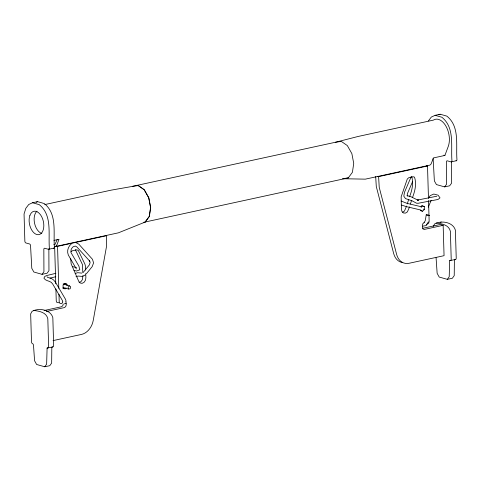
<?xml version="1.0" encoding="UTF-8"?>
<svg xmlns="http://www.w3.org/2000/svg" width="481" height="481" viewBox="0 0 481 481"><rect width="100%" height="100%" fill="white"/><g stroke="black" fill="none" stroke-linecap="round" stroke-linejoin="round"><path stroke-width="0.72" d="M426.238 214.827L429.431 215.422L426.238 214.827L425.282 220.599L424.032 222.763M63.294 304.034L62.77 305.772L61.478 306.758L44.12 310.528M406.607 206.024L404.473 211.045L402.591 212.265M407.275 203.896L408.609 199.645M409.499 196.807C412.061 190.512 413.6 183.508 411.79 176.822M409.547 206.854L407.413 211.874L405.531 213.095L403.541 212.999L402.026 211.61L401.413 209.331L401.154 196.843L407.281 179.04L408.802 177.687L413.191 176.737L414.526 177.152C416.744 183.898 414.989 191.222 412.439 197.637M410.437 204.016L411.55 200.475M62.734 302.062L61.875 303.553L59.812 303.301L59.199 301.803L58.977 294.312M47.096 348.07L46.639 364.153L44.757 366.775L36.64 364.484L34.572 360.75L33.496 345.154L33.147 344.143L31.818 343.091L31.493 341.895L30.664 313.895L32.071 311.333C38.733 307.666 50.511 309.391 52.832 317.634L53.662 345.635L53.409 346.669L52.73 346.939L47.096 348.07L48.389 347.763L48.647 346.729L47.811 318.723C46.368 312.331 39.165 311.009 33.652 310.485M433.231 226.461L434.638 223.899C441.299 220.232 453.078 221.963 455.399 230.201L456.228 258.207L455.976 259.241L455.303 259.506L449.669 260.642L449.212 276.725L447.33 279.341L439.213 277.056L437.145 273.322L436.069 257.726M57.251 239.484L55.038 244.318A3.986 2.363 77.7 0 1 53.83 244.498M342.448 178.716L365.332 179.148L429.04 165.314A6.133 3.632 77.7 0 0 431.445 163.149L433.375 157.942L444.913 155.435L448.256 146.434A16.877 9.993 77.7 0 0 445.983 126.238A16.877 9.993 77.7 0 0 433.387 120.118L358.141 136.46L335.497 142.25L132.329 186.375L138.281 185.576L144.27 189.742L148.809 197.787L150.667 207.558L149.363 216.438L145.232 222.042L118.374 232.834L54.666 246.675A6.133 3.632 77.7 0 0 57.071 244.51L59.001 239.304L53.956 240.398M428.282 207.155L431.168 200.3M411.249 176.587L404.497 192.25L403.806 196.164L405.489 198.593L412.187 200.83L416.486 203.192L418.079 203.289L436.868 199.687L438.444 199.194L440.001 197.829L438.077 195.184L433.808 194.047L430.23 195.617L428.535 197.998M412.53 181.764L407.515 193.392L407.179 195.268L407.84 196.212M428.355 221.879L426.226 225.571L422.805 226.136M42.051 274.326L43.933 271.771L43.837 249.116A1.593 0.944 77.7 0 1 44.751 248.262L48.425 249.296A1.593 0.944 77.7 0 0 49.363 248.028C48.202 233.55 52.351 215.067 39.274 204.659L32.516 202.754L28.722 204.515L25.8 208.369L24.05 214.009L24.856 241.125A1.593 0.944 77.7 0 0 25.884 242.947L29.557 243.981A1.593 0.944 77.7 0 1 30.531 245.364L31.794 268.35L33.856 272.018L42.051 274.326L47.072 273.238L48.954 270.683L48.858 248.755M138.173 185.546L144.168 189.712L148.701 197.757L150.565 207.527L149.254 216.408L145.124 222.012L348.292 177.886L352.423 172.282L353.727 163.402L351.87 153.631L347.33 145.587L341.342 141.42L335.497 142.25M433.147 158.676L434.367 180.922L436.429 184.584L444.63 186.893L446.506 184.343L446.416 161.688A1.593 0.944 77.7 0 1 447.324 160.834L450.998 161.869A1.593 0.944 77.7 0 0 451.936 160.6C450.775 146.122 454.924 127.633 441.847 117.226L435.089 115.326L431.295 117.087L428.379 120.941M86.424 273.719L92.172 266.648L93.597 262.891L92.46 259.277L78.836 244.18L76.251 242.791M71.392 243.807C68.116 246.446 66.643 251.142 68.332 255.056L76.383 268.939M83.297 272.3L89.232 265.073L90.145 262.674L89.412 260.335L89.845 261.285L76.852 246.897L75.313 246.068L73.19 246.723L71.651 248.449L71.104 249.663L70.954 252.537L78.89 266.071L79.816 269.799L76.503 271.037L73.996 270.376M69.45 285.822L68.092 287.157L68.518 289.021L70.142 288.834L70.713 286.856L69.45 285.822L63.125 284.037M62.783 288.185L65.133 288.847L66.089 287.939M420.959 207.028L422.39 205.682L424.374 206.656L424.446 209.427L422.534 211.225L420.773 210.726M71.032 251.749L72.324 250.769L76.713 249.813L78.301 250.487L84.927 264.165L85.54 266.474L85.648 270.033M424.224 222.643L423.003 223.412L422.336 225.349L422.396 227.507L423.015 229.004L424.35 229.419L443.157 225.33L444.059 255.676L409.09 263.275A15.921 12.241 -74.3 0 1 396.639 254.455L379.226 187.362L378.607 176.629L377.429 176.299M440.181 222.529L441.233 221.963M85.305 274.934L82.516 276.413L78.018 276.07L75.998 276.731M79.094 282.521L81.049 281.571L82.467 279.545L82.894 275.613M36.267 202.248L37.62 201.659L44.288 203.565C57.365 213.979 53.217 232.461 54.377 246.939A1.593 0.944 77.7 0 1 53.445 248.208M438.84 114.821L440.193 114.225L446.861 116.137C459.944 126.545 455.79 145.034 456.95 159.512A1.593 0.944 77.7 0 1 456.018 160.78M75.12 273.515L77.651 272.691L81.77 273.106M436.814 196.23L417.334 200.102L418.614 200.12L417.73 200.066L410.834 196.669L407.01 195.575M64.34 303.866L66.077 303.319M55.856 273.316L46.555 275.577L44.811 276.437L43.915 278.21C45.948 281.583 50.86 280.441 52.688 284.012L62.44 300.577L62.807 301.834M50.006 278.12L55.778 276.719M32.516 202.754L37.536 201.665M435.089 115.326L440.109 114.231M44.703 204.587L111.183 190.145L132.437 186.406M56.379 246.025L57.552 246.362L106.463 235.738L106.487 246.597L93.254 320.346A15.921 12.241 -74.3 0 1 81.481 334.427L53.066 340.596M378.607 176.629L427.513 166.011L428.469 198.226M48.912 249.23L53.926 248.142M451.485 161.796L456.499 160.708M444.63 186.893L449.645 185.804L451.527 183.255L451.431 161.327M58.935 302.723L56.872 302.471L56.259 300.974L55.904 288.985M426.623 224.338L428.643 223.196L429.16 221.452L428.541 200.475M422.763 228.295L440.217 224.501L443.157 225.33M46.338 311.514L64.418 307.587L65.711 306.601L66.234 304.864L66.168 302.699L65.65 301.617M44.757 366.775L49.777 365.686L51.653 363.065L51.816 347.817L52.11 346.981L52.73 346.939M447.33 279.341L452.35 278.252L454.226 275.631L454.389 260.383L454.683 259.554L455.303 259.506M343.909 178.511L348.292 177.886M143.771 222.252L145.232 222.042M449.669 260.642L450.962 260.329L451.214 259.295L450.384 231.295C448.935 224.904 441.732 223.581 436.219 223.052M421.386 206.764L407.034 203.373L401.076 201.022M420.821 210.029L406.096 206.553L401.563 205.062M72.709 266.66L76.527 267.67M443.897 155.153L444.913 155.435M426.34 165.68L427.513 166.011M424.374 206.656L421.434 205.826L421.47 207.209M423.274 209.097L424.446 209.427M64.592 283.598L66.943 284.259L66.991 285.648M63.089 287.488L68.518 289.021M66.943 284.259L64.953 283.309L63.047 285.131L63.143 287.897L65.133 288.847M420.55 210.251L422.534 211.225M47.006 276.725L47.625 277.369L51.413 278.469L53.674 280.044L55.507 282.305L65.56 299.374L66.15 301.395M75.361 249.657L82.455 264.598L82.81 272.763M64.003 283.435L64.051 284.818M375.685 176.533L376.286 186.532L393.698 253.631A15.921 12.241 -74.3 0 0 402.08 262.5M85.75 273.593L85.877 277.862L85.408 280.375L83.989 282.401L82.035 283.351L80.099 282.96L78.746 281.343L71.158 263.828L70.659 258.447M57.552 246.362L58.796 288.317M54.636 246.278L55.748 283.742M41.829 233.447A11.941 7.071 77.7 0 1 34.572 223.358A11.941 7.071 77.7 0 1 36.995 211.177M29.924 215.368A11.941 7.071 77.7 0 0 36.809 234.536A11.941 7.071 77.7 0 0 42.659 218.957A11.941 7.071 77.7 0 0 29.924 215.368"/></g></svg>
